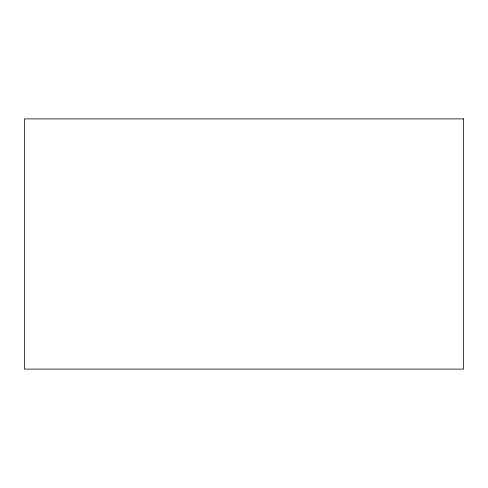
<?xml version="1.0" encoding="UTF-8"?>
<svg xmlns="http://www.w3.org/2000/svg" width="488" height="488" viewBox="0 0 488 488"><rect width="100%" height="100%" fill="white"/><g stroke="black" fill="none" stroke-linecap="round" stroke-linejoin="round"><path stroke-width="0.73" d="M463.6 118.895L24.4 118.895L24.4 369.105L463.6 369.105L463.6 118.895"/></g></svg>
